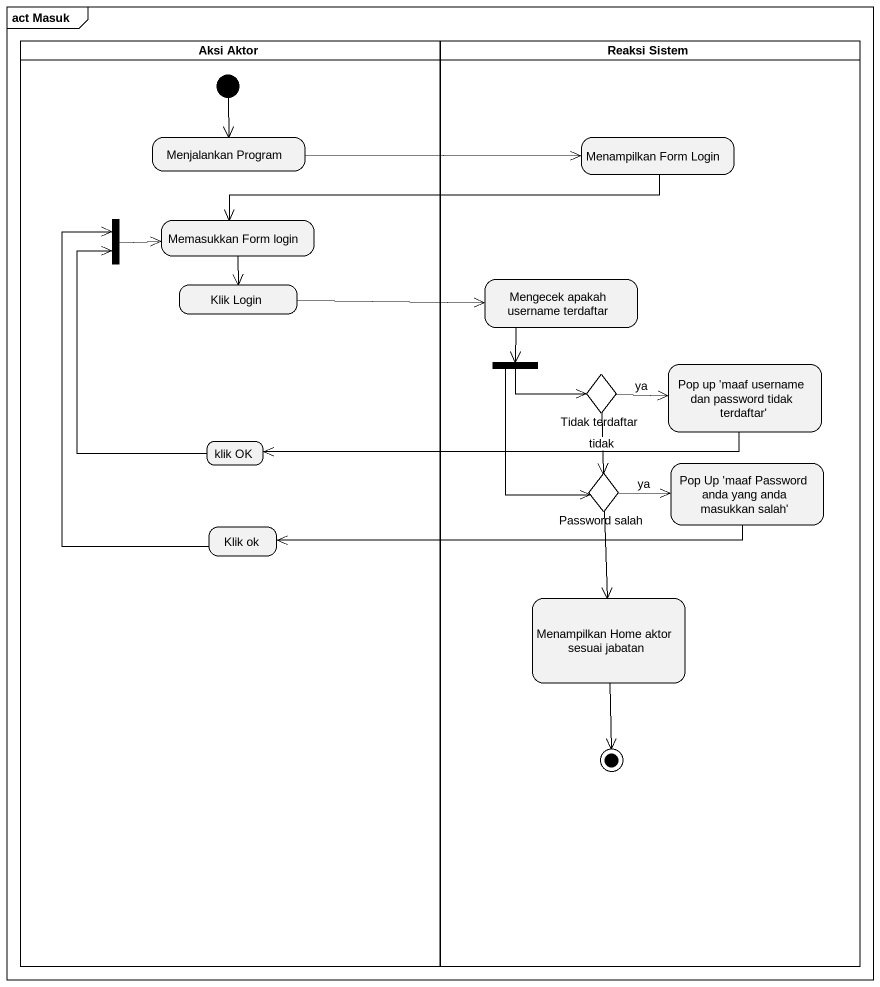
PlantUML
@startuml
mainframe act Masuk
hide empty description
state "Aksi Aktor" as Aksi_Aktor <<partition>> {
  state "Menjalankan Program" as Menjalankan_Program
  state fork1 <<join>>
  state "Memasukkan Form login" as Memasukkan_Form_login
  state "Klik Login" as Klik_Login
  state "klik OK" as klik_OK
  state "Klik ok" as Klik_ok
  [*] --> Menjalankan_Program
}
state "Reaksi Sistem" as Reaksi_Sistem <<partition>> {
  state "Menampilkan Form Login" as Menampilkan_Form_Login
  state "Mengecek apakah username terdaftar" as Mengecek_apakah_username
  state fork2 <<fork>>
  state "Tidak terdaftar" as Tidak_terdaftar <<choice>>
  state "Pop up 'maaf username dan password tidak terdaftar'" as Pop_up_maaf_username_dan
  state "Password salah" as Password_salah <<choice>>
  state "Pop Up 'maaf Password anda yang anda masukkan salah'" as Pop_Up_maaf_Password_anda
  state "Menampilkan Home aktor sesuai jabatan" as Menampilkan_Home_aktor
  Menampilkan_Home_aktor --> [*]
}
Menjalankan_Program -right-> Menampilkan_Form_Login
Menampilkan_Form_Login -left-> Memasukkan_Form_login
fork1 -right-> Memasukkan_Form_login
Memasukkan_Form_login --> Klik_Login
Klik_Login -right-> Mengecek_apakah_username
Mengecek_apakah_username --> fork2
fork2 -right-> Tidak_terdaftar
fork2 --> Password_salah
Tidak_terdaftar -right-> Pop_up_maaf_username_dan : ya
Tidak_terdaftar --> Password_salah : tidak
Pop_up_maaf_username_dan -left-> klik_OK
klik_OK -up-> fork1
Password_salah -right-> Pop_Up_maaf_Password_anda : ya
Password_salah --> Menampilkan_Home_aktor
Pop_Up_maaf_Password_anda -left-> Klik_ok
Klik_ok -up-> fork1
@enduml
